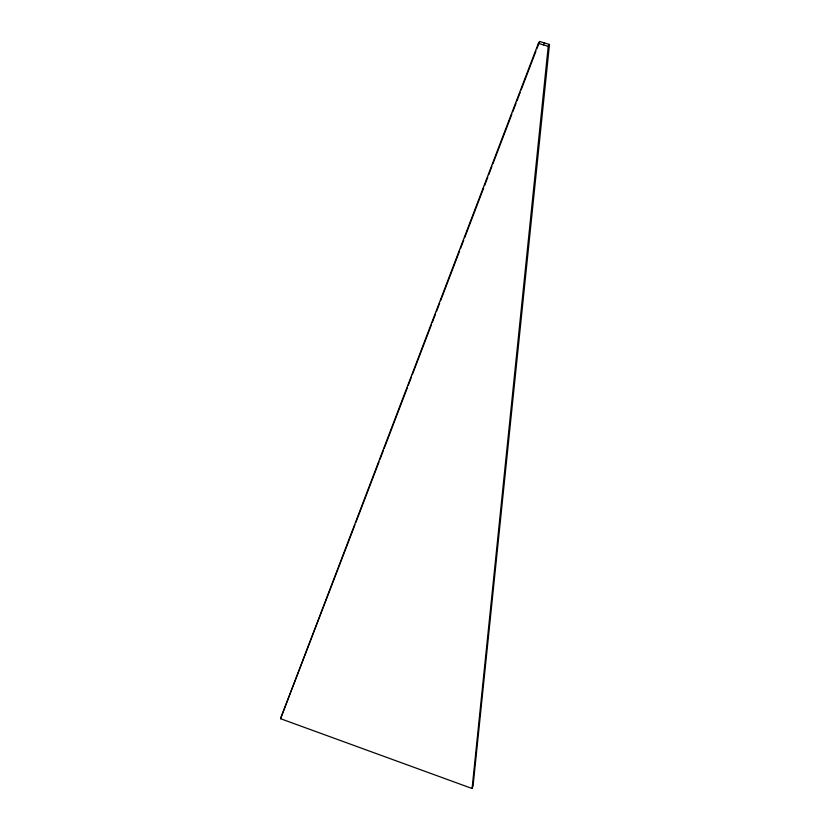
<?xml version="1.0" encoding="UTF-8"?>
<svg xmlns="http://www.w3.org/2000/svg" width="830" height="830" viewBox="0 0 830 830"><rect width="100%" height="100%" fill="white"/><g stroke="black" fill="none" stroke-linecap="round" stroke-linejoin="round"><path stroke-width="1.25" d="M472.083 788.5L548.225 46.345L549.47 44.467L539.645 41.5L538.369 43.367L280.53 718.687L472.083 788.5L473.079 785.875L549.47 44.467M354.97 524.84L280.53 718.687M355.894 522.412L379.04 461.843M379.964 459.426L383.201 450.939M384.134 448.522L407.271 387.952M408.194 385.525L411.441 377.048M412.365 374.62L431.341 324.955M432.264 322.538L435.501 314.062M436.435 311.634L439.672 303.158M440.595 300.73L459.571 251.065M460.494 248.647L463.742 240.161M464.665 237.743L483.641 188.078M484.564 185.65L487.801 177.174M488.735 174.746L491.972 166.27M492.896 163.852L511.871 114.177M512.795 111.76L516.042 103.283M516.966 100.855L520.202 92.379M521.126 89.951L535.941 51.19M536.865 48.773L539.645 41.5M543.297 44.862L544.553 42.984M538.369 43.367L548.225 46.345"/></g></svg>
